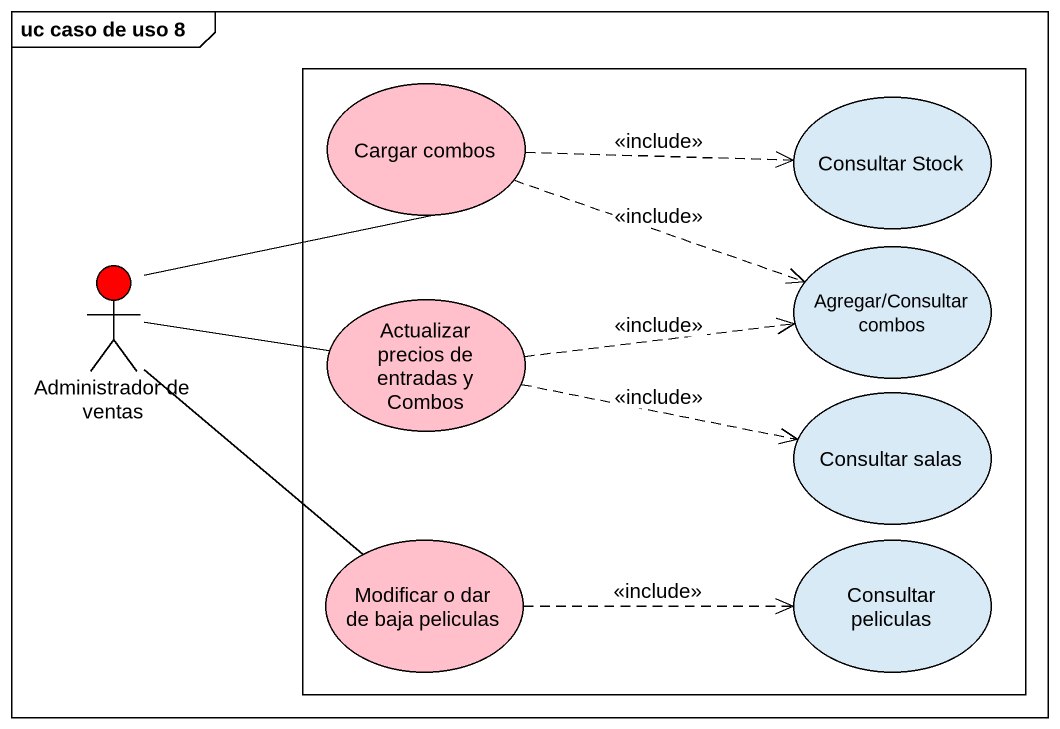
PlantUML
@startuml
mainframe uc caso de uso 8
rectangle " " as rectangle1 {
  usecase "Cargar combos" as Cargar_combos #FFC0CB
  usecase "Consultar Stock" as Consultar_Stock
  usecase "Agregar/Consultar combos" as Agregar_Consultar_combos
  usecase "Actualizar precios de entradas y Combos" as Actualizar_precios_de #FFC0CB
  usecase "Consultar salas" as Consultar_salas
  usecase "Modificar o dar de baja peliculas" as Modificar_o_dar_de_baja #FFC0CB
  usecase "Consultar peliculas" as Consultar_peliculas
}
actor "Administrador de ventas" as Administrador_de_ventas #FF0000
Cargar_combos .right.> Consultar_Stock : <<include>>
Cargar_combos .right.> Agregar_Consultar_combos : <<include>>
Administrador_de_ventas -up- Cargar_combos
Administrador_de_ventas -- Modificar_o_dar_de_baja
Actualizar_precios_de -left- Administrador_de_ventas
Actualizar_precios_de .right.> Agregar_Consultar_combos : <<include>>
Actualizar_precios_de .right.> Consultar_salas : <<include>>
Modificar_o_dar_de_baja .right.> Consultar_peliculas : <<include>>
@enduml
